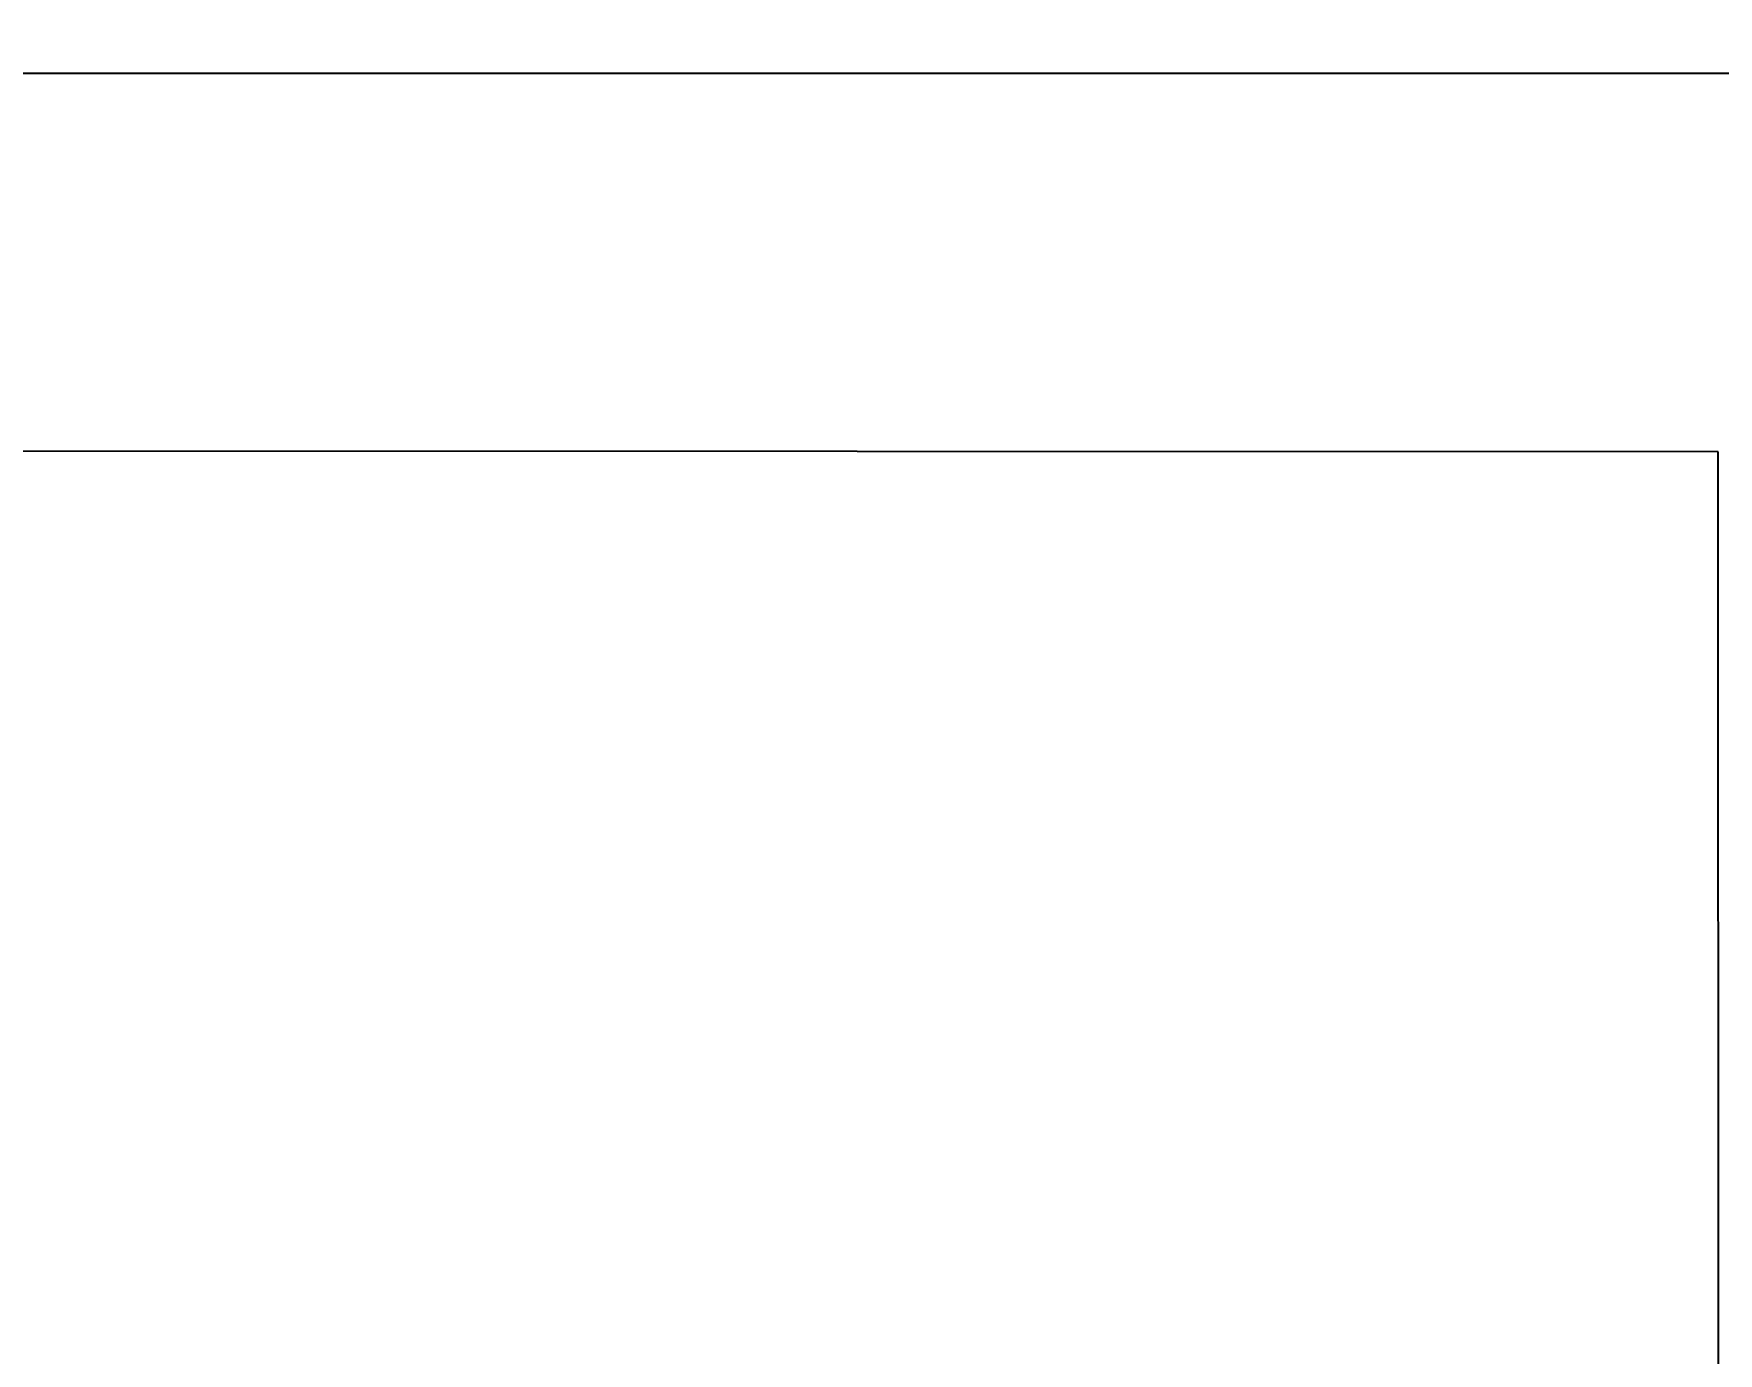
# Model space of a CAD drawing. Header units: millimetres. Extents: x 0 to 297, y 0 to 210.
# Drawn here: x 193.32 to 201.91, y 141.77 to 148.5 of the extents above; entities that cross this region are included whole.
import ezdxf

# ---------------------------------------------------------------- set-up
doc = ezdxf.new("R2010")
doc.units = ezdxf.units.MM
doc.header["$PDMODE"] = 3
doc.header["$PDSIZE"] = 8
doc.linetypes.add('solid', pattern=[0])
doc.layers.get('0').update_dxf_attribs({"linetype": 'CONTINUOUS'})
doc.layers.get('Defpoints').update_dxf_attribs({"linetype": 'CONTINUOUS'})
doc.layers.add('100', color=1, linetype='solid')
doc.styles.get("Standard").update_dxf_attribs({"font": 'txt', "width": 0.8})
doc.dimstyles.new('X0_5', dxfattribs={"dimscale": 0.5, "dimtxt": 2, "dimasz": 2, "dimexe": 1, "dimexo": 1, "dimgap": 0.5, "dimtad": 1, "dimtoh": 1, "dimzin": 0, "dimdsep": 46, "dimtxsty": 'STANDARD', "dimcen": 0, "dimclrd": 256, "dimclrt": 256, "dimadec": 0, "dimazin": 0, "dimtp": 0.1, "dimtm": 0.1, "dimtfac": 1, "dimtofl": 0, "dimtmove": 0, "dimatfit": 3, "dimfxl": 1, "dimtolj": 1, "dimtzin": 0, "dimarcsym": 0})

# ---------------------------------------------------------------- blocks, each defined once
blk = doc.blocks.new('*D5')
at = {"layer": '100', "color": 0, "lineweight": -2}
for p, q in [((185.9556, 145.8651), (185.9556, 157.1316)), ((235.8642, 145.8716), (235.8642, 157.1316))]:
    blk.add_line(p, q, dxfattribs=at)
at = {"layer": '100', "lineweight": -2}
blk.add_line((187.4556, 156.6316), (234.3642, 156.6316), dxfattribs=at)
at = {"layer": '100'}
for points in [[(187.4556, 156.8816), (187.4556, 156.3816), (185.9556, 156.6316)], [(234.3642, 156.3816), (234.3642, 156.8816), (235.8642, 156.6316)]]:
    blk.add_solid(points, dxfattribs=at)
at = {"layer": 'Defpoints', "color": 0}
for p in [(235.8642, 156.6316), (185.9556, 145.3651), (235.8642, 145.3716)]:
    blk.add_point(p, dxfattribs=at)
at = {"layer": '100', "insert": (210.9099, 157.6316), "char_height": 1.5, "attachment_point": 5}
blk.add_mtext('\\A1;49.90', dxfattribs=at)
blk = doc.blocks.new('*D10')
at = {"layer": '100', "color": 0, "lineweight": -2}
for p, q in [((190.3558, 142.3627), (190.3558, 152.5452)), ((231.3558, 142.368), (231.3558, 152.5452))]:
    blk.add_line(p, q, dxfattribs=at)
at = {"layer": '100', "lineweight": -2}
blk.add_line((191.8558, 152.0452), (229.8558, 152.0452), dxfattribs=at)
at = {"layer": '100'}
for points in [[(191.8558, 152.2952), (191.8558, 151.7952), (190.3558, 152.0452)], [(229.8558, 151.7952), (229.8558, 152.2952), (231.3558, 152.0452)]]:
    blk.add_solid(points, dxfattribs=at)
at = {"layer": 'Defpoints', "color": 0}
for p in [(231.3558, 152.0452), (190.3558, 141.8627), (231.3558, 141.868)]:
    blk.add_point(p, dxfattribs=at)
at = {"layer": '100', "insert": (210.8558, 153.0452), "char_height": 1.5, "attachment_point": 5}
blk.add_mtext('\\A1;41.00', dxfattribs=at)

msp = doc.modelspace()

# ---------------------------------------------------------------- linework, layer by layer
at = {"color": 7, "linetype": 'Continuous'}
for p, q in [((234.1942, 148.2953), (187.6542, 148.2953)), ((201.9054, 146.3672), (186.9554, 146.3739)), ((201.9063, 139.7172), (201.9054, 146.3672))]:
    msp.add_line(p, q, dxfattribs=at)

# ---------------------------------------------------------------- dimensions: what is measured, and where the dimension line sits
at = {"layer": '100'}
dim = msp.add_linear_dim(base=(235.8642, 156.6316), p1=(185.9556, 145.3651), p2=(235.8642, 145.3716), text='49.90', dimstyle='X0_5', override={"dimtxt": 3, "dimasz": 3, "dimgap": 0.5, "dimtad": 1, "dimdec": 2, "dimlfac": 1, "dimpost": '<>', "dimse1": 0, "dimse2": 0, "dimsd1": 0, "dimsd2": 0, "dimtofl": 0, "dimtvp": 0.1}, dxfattribs=at)
dim.commit()
dim.dimension.update_dxf_attribs({"geometry": '*D5', "text_midpoint": (210.9099, 156.6316), "dimtype": 160})
dim = msp.add_linear_dim(base=(231.3558, 152.0452), p1=(190.3558, 141.8627), p2=(231.3558, 141.868), dimstyle='X0_5', override={"dimtxt": 3, "dimasz": 3, "dimpost": '<>', "dimtvp": 0.1}, dxfattribs=at)
dim.commit()
dim.dimension.update_dxf_attribs({"geometry": '*D10', "text_midpoint": (210.8558, 153.0452)})

doc.saveas('drawing.dxf')
